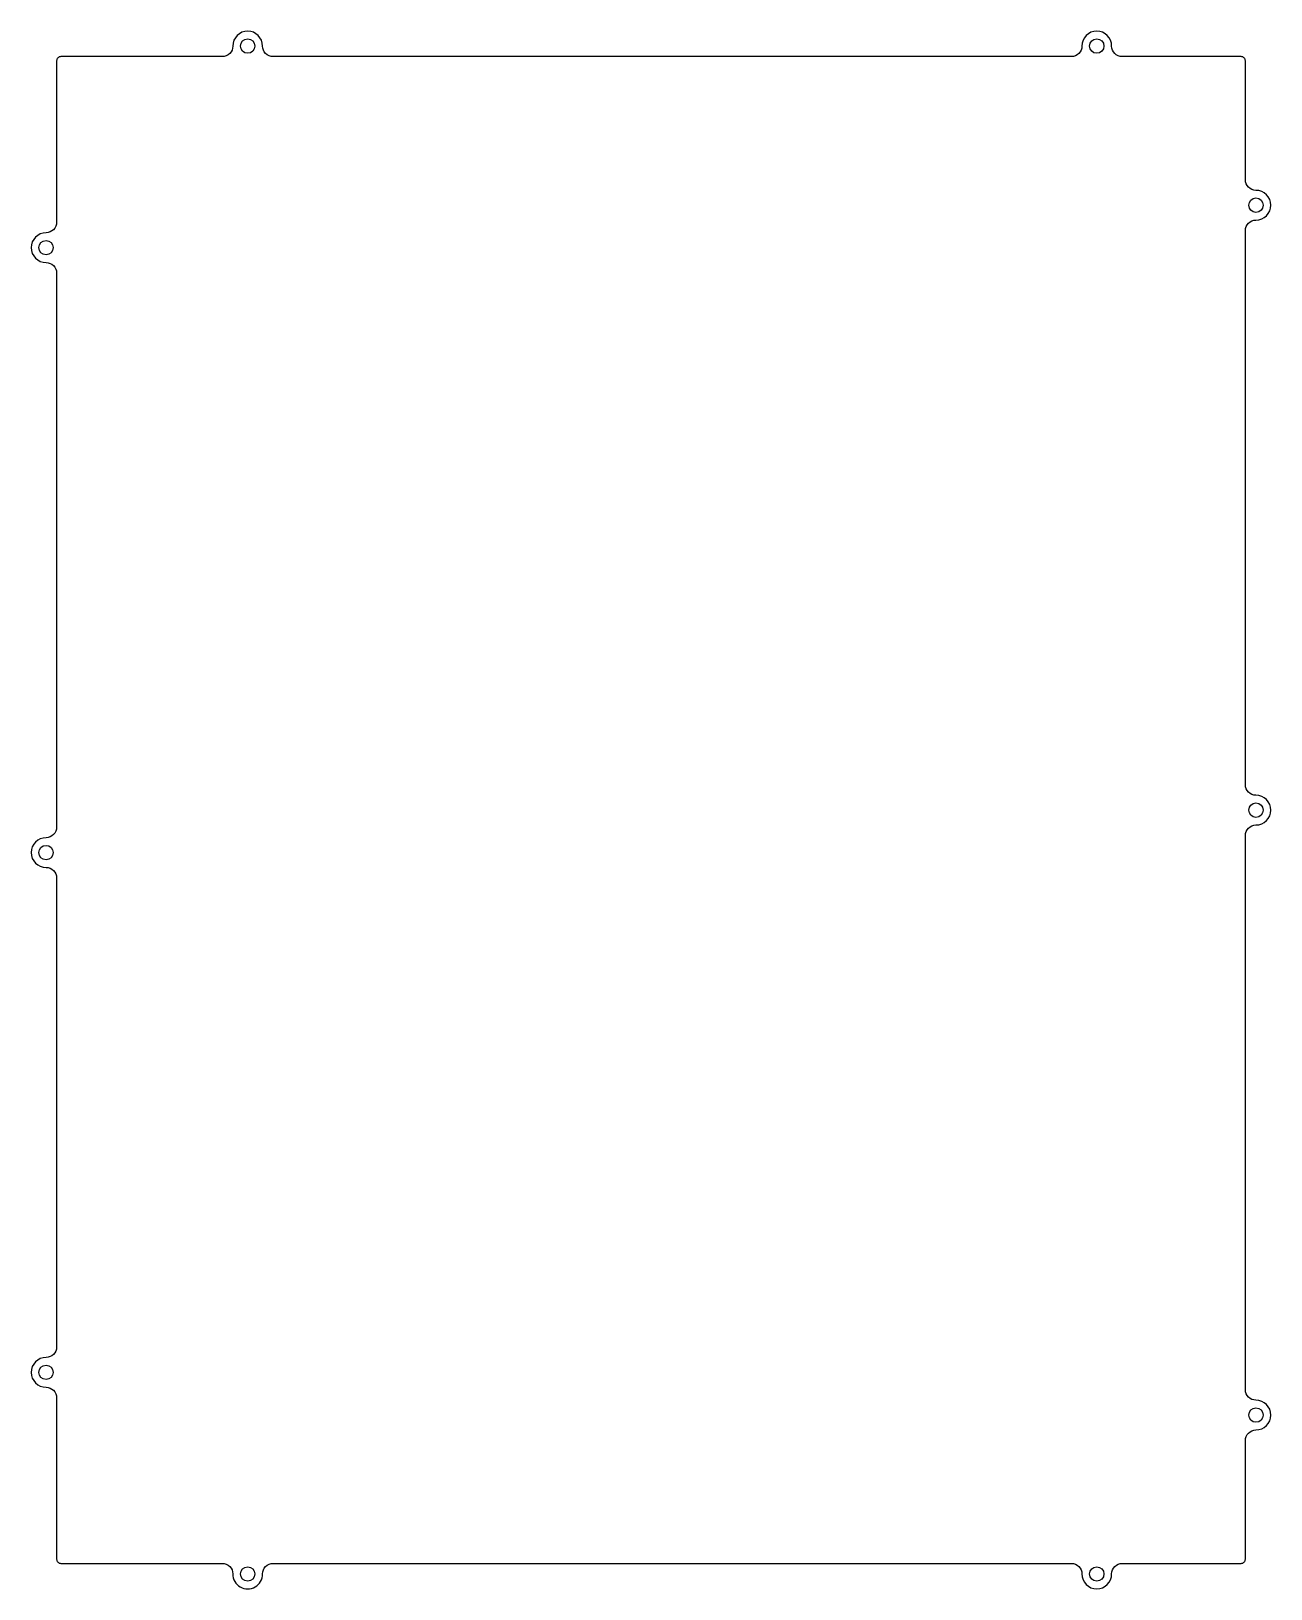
# Model space of a CAD drawing. Extents: x 0 to 292, y 0 to 367.
import ezdxf

# ---------------------------------------------------------------- set-up
doc = ezdxf.new("R2010")
doc.units = 0
doc.layers.get('0').update_dxf_attribs({"linetype": 'CONTINUOUS'})

msp = doc.modelspace()

# ---------------------------------------------------------------- linework, layer by layer
msp.add_lwpolyline([(57, 6), (245, 6, -0.414213), (247.5, 3.5, 1), (254.5, 3.5, -0.414214), (257, 6), (285, 6, 0.414214), (286, 7), (286, 34.94, -0.414211), (288.5, 37.44, 0.999992), (288.5, 44.44, -0.414211), (286, 46.94), (286, 177.44, -0.414213), (288.5, 179.94, 1), (288.5, 186.94, -0.414213), (286, 189.44), (286, 319.94, -0.414213), (288.5, 322.44, 0.999999), (288.5, 329.44, -0.414214), (286, 331.94), (286, 359.94, 0.414214), (285, 360.94), (257, 360.94, -0.414213), (254.5, 363.44, 0.999999), (247.5, 363.44, -0.414213), (245, 360.94), (57, 360.94, -0.414214), (54.5, 363.44, 1), (47.5, 363.44, -0.414214), (45, 360.94), (7, 360.94, 0.414214), (6, 359.94), (6, 321.94, -0.414213), (3.5, 319.44, 0.999999), (3.5, 312.44, -0.414213), (6, 309.94), (6, 179.44, -0.414213), (3.5, 176.94, 0.999999), (3.5, 169.94, -0.414213), (6, 167.44), (6, 57, -0.414213), (3.5, 54.5, 0.999999), (3.5, 47.5, -0.414213), (6, 45), (6, 7, 0.414214), (7, 6), (45, 6, -0.414214), (47.5, 3.5, 1.000001), (54.5, 3.5, -0.414214)], format="xyb", close=True)
for centre in [(51, 363.44), (251, 363.44), (288.5, 325.94), (3.5, 315.94), (288.5, 183.44), (3.5, 173.44), (3.5, 51), (288.5, 40.94), (51, 3.5), (251, 3.5)]:
    msp.add_circle(centre, 1.7)

doc.saveas('drawing.dxf')
